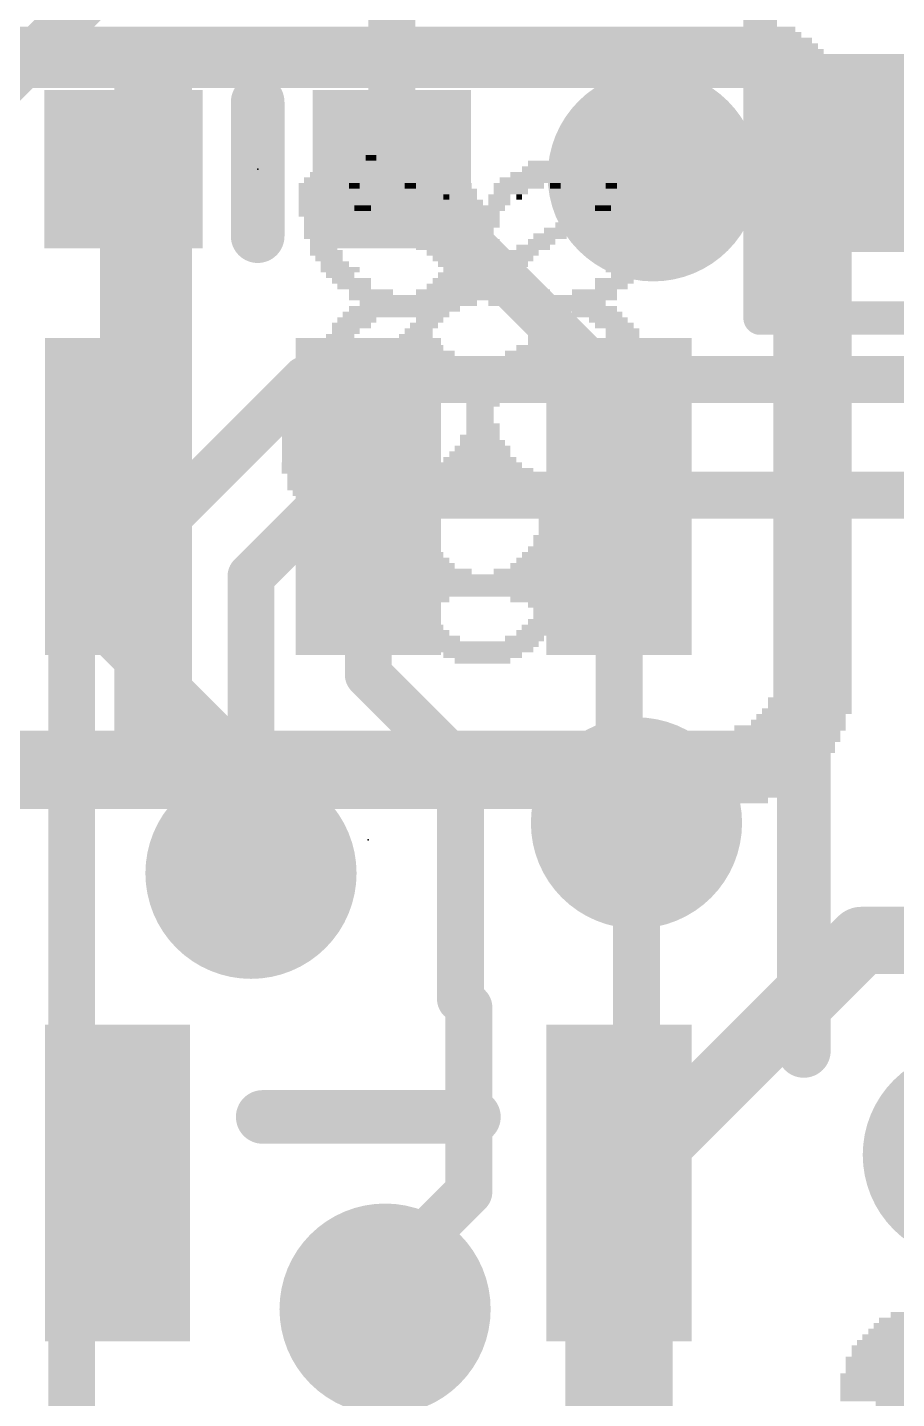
# Model space of a CAD drawing. Extents: x -0.1 to 35.6, y -0.1 to 17.9.
# Drawn here: x 7.73 to 11.02, y 5.12 to 10.32 of the extents above; entities that cross this region are included whole.
import ezdxf

# ---------------------------------------------------------------- set-up
doc = ezdxf.new("R2010")
doc.units = 0
for name, color, linetype in [('1', 12, 'CONTINUOUS'), ('16', 5, 'CONTINUOUS'), ('18', 110, 'CONTINUOUS'), ('201', 6, 'CONTINUOUS'), ('21', 40, 'CONTINUOUS'), ('23', 40, 'CONTINUOUS')]:
    doc.layers.add(name, color=color, linetype=linetype)

# ---------------------------------------------------------------- blocks, each defined once
blk = doc.blocks.new('RECT')
blk.add_solid([(-0.5, -0.5), (0.5, -0.5), (-0.5, 0.5), (0.5, 0.5)])
blk = doc.blocks.new('ROUNDV')
at = {"const_width": 0.5}
blk.add_lwpolyline([(0, -0.25, 1), (0, 0.25, 1), (0, -0.25)], format="xyb", dxfattribs=at)

msp = doc.modelspace()

# ---------------------------------------------------------------- linework, layer by layer
at = {"layer": '1'}
for points, const_width in [([(9.1059, 9.779), (9.1059, 10.4831)], 0.1778), ([(8.0899, 9.779), (8.0899, 8.562)], 0.1778), ([(9.1186, 9.779), (9.1059, 9.779)], 0.1778), ([(9.967, 8.9306), (9.1186, 9.779)], 0.1778), ([(9.967, 8.9306), (9.967, 8.5391)], 0.1778), ([(8.0899, 8.562), (8.067, 8.5391)], 0.1778), ([(8.067, 8.5391), (8.067, 7.9985)], 0.1778), ([(9.017, 8.5391), (9.017, 7.8644)], 0.1778), ([(9.967, 8.5391), (9.967, 7.3685)], 0.1778), ([(8.4455, 7.62), (8.067, 7.9985)], 0.1778), ([(9.017, 7.8644), (9.3663, 7.5152)], 0.1778), ([(8.4455, 7.62), (8.4455, 7.112)], 0.1778), ([(9.3663, 7.5152), (9.3663, 6.6358)], 0.1778), ([(10.033, 7.3025), (9.967, 7.3685)], 0.1778), ([(8.4455, 7.112), (8.5725, 7.112)], 0.1778), ([(10.8861, 6.858), (9.967, 5.9389)], 0.254), ([(13.2334, 6.858), (10.8861, 6.858)], 0.254), ([(9.3663, 6.6358), (9.398, 6.604)], 0.1778), ([(9.398, 6.604), (9.398, 5.9055)], 0.1778), ([(9.967, 5.9389), (9.967, 4.1935)], 0.4064), ([(9.398, 5.9055), (9.0805, 5.588)], 0.1778), ([(9.0805, 5.588), (9.0805, 5.461)], 0.1778)]:
    msp.add_lwpolyline(points, dxfattribs=dict(at, const_width=const_width))
for points, const_width in [([(8.1343, 9.779, 1), (8.0455, 9.779)], 0.0889), ([(9.1059, 9.8234, 1), (9.1059, 9.7346)], 0.0889), ([(9.15, 9.8104, 1), (9.0872, 9.7476)], 0.0889), ([(9.1186, 9.7346, 1), (9.1186, 9.8234)], 0.0889), ([(9.0615, 9.779, 1), (9.1503, 9.779)], 0.0889), ([(10.0114, 8.9306, 1), (9.9226, 8.9306)], 0.0889), ([(9.9356, 8.8992, 1), (9.9984, 8.962)], 0.0889), ([(8.1114, 8.5391, 1), (8.0226, 8.5391)], 0.0889), ([(8.1213, 8.5306, 1), (8.0585, 8.5934)], 0.0889), ([(9.0615, 8.5391, 1), (8.9726, 8.5391)], 0.0889), ([(10.0114, 8.5391, 1), (9.9226, 8.5391)], 0.0889), ([(8.0356, 8.5705, 1), (8.0984, 8.5077)], 0.0889), ([(8.0455, 8.562, 1), (8.1343, 8.562)], 0.0889), ([(9.9226, 8.5391, 1), (10.0114, 8.5391)], 0.0889), ([(8.0984, 8.0299, 1), (8.0356, 7.9671)], 0.0889), ([(8.0226, 7.9985, 1), (8.1114, 7.9985)], 0.0889), ([(9.0484, 7.8959, 1), (8.9856, 7.833)], 0.0889), ([(8.9726, 7.8644, 1), (9.0615, 7.8644)], 0.0889), ([(8.49, 7.62, 1), (8.4011, 7.62)], 0.0889), ([(8.4141, 7.5886, 1), (8.4769, 7.6514)], 0.0889), ([(9.4107, 7.5152, 1), (9.3218, 7.5152)], 0.0889), ([(9.3348, 7.4838, 1), (9.3977, 7.5466)], 0.0889), ([(9.9984, 7.3999, 1), (9.9356, 7.3371)], 0.0889), ([(9.9226, 7.3685, 1), (10.0114, 7.3685)], 0.0889), ([(10.0016, 7.2711, 1), (10.0644, 7.3339)], 0.0889), ([(8.4455, 7.1565, 1), (8.4455, 7.0675)], 0.0889), ([(8.5725, 7.0675, 1), (8.5725, 7.1565)], 0.0889), ([(8.4011, 7.112, 1), (8.49, 7.112)], 0.0889), ([(10.8861, 6.9215, 1), (10.8861, 6.7945)], 0.127), ([(10.931, 6.8131, 1), (10.8412, 6.9029)], 0.127), ([(9.3977, 6.6672, 1), (9.3348, 6.6043)], 0.0889), ([(9.3218, 6.6358, 1), (9.4107, 6.6358)], 0.0889), ([(9.4424, 6.604, 1), (9.3536, 6.604)], 0.0889), ([(9.3666, 6.5726, 1), (9.4294, 6.6354)], 0.0889), ([(10.0686, 5.9389, 1), (9.8654, 5.9389)], 0.2032), ([(9.9221, 5.9838, 1), (10.0119, 5.894)], 0.127), ([(9.4294, 5.8741, 1), (9.3666, 5.9369)], 0.0889), ([(9.3536, 5.9055, 1), (9.4424, 5.9055)], 0.0889), ([(9.125, 5.588, 1), (9.0361, 5.588)], 0.0889), ([(9.0491, 5.6194, 1), (9.1119, 5.5566)], 0.0889), ([(9.0361, 5.461, 1), (9.125, 5.461)], 0.0889)]:
    msp.add_lwpolyline(points, format="xyb", dxfattribs=dict(at, const_width=const_width))
at = {"layer": '16', "const_width": 0.1778}
for points in [[(6.8412, 9.3068), (7.9737, 10.4394)], [(7.8931, 8.0962), (8.779, 8.9822)], [(8.779, 8.9822), (11.2109, 8.9822)], [(8.5725, 8.2369), (8.88, 8.5444)], [(8.88, 8.5444), (11.1098, 8.5444)], [(8.5725, 7.112), (8.5725, 8.2369)], [(7.8931, 4.2736), (7.8931, 8.0962)], [(10.033, 7.3025), (10.033, 4.8514)]]:
    msp.add_lwpolyline(points, dxfattribs=at)
at = {"layer": '16', "const_width": 0.0889}
for points in [[(8.779, 9.0266, 1), (8.779, 8.9377)], [(8.8104, 8.9507, 1), (8.7475, 9.0136)], [(8.88, 8.5888, 1), (8.88, 8.4999)], [(8.9114, 8.513, 1), (8.8486, 8.5758)], [(8.5411, 8.2683, 1), (8.6039, 8.2055)], [(8.6169, 8.2369, 1), (8.5281, 8.2369)], [(7.8616, 8.1277, 1), (7.9245, 8.0648)], [(7.9375, 8.0962, 1), (7.8486, 8.0962)], [(10.0775, 7.3025, 1), (9.9886, 7.3025)], [(8.5281, 7.112, 1), (8.6169, 7.112)]]:
    msp.add_lwpolyline(points, format="xyb", dxfattribs=at)
at = {"layer": '21'}
for points, const_width in [([(10.5015, 9.2148), (10.5015, 11.7148)], 0.127), ([(8.5979, 9.525), (8.5979, 10.033)], 0.2032), ([(13.5015, 9.2148), (10.5015, 9.2148)], 0.127), ([(10.667, 6.439), (10.667, 8.039)], 0.2032), ([(9.417, 6.189), (8.617, 6.189)], 0.2032)]:
    msp.add_lwpolyline(points, dxfattribs=dict(at, const_width=const_width))
for points, const_width in [([(8.6487, 10.033, 1), (8.5471, 10.033)], 0.1016), ([(8.5471, 9.525, 1), (8.6487, 9.525)], 0.1016), ([(10.5015, 9.2466, 1), (10.5015, 9.183)], 0.0635), ([(10.4697, 9.2148, 1), (10.5333, 9.2148)], 0.0635), ([(10.7178, 8.039, 1), (10.6162, 8.039)], 0.1016), ([(10.6162, 6.439, 1), (10.7178, 6.439)], 0.1016), ([(8.617, 6.2398, 1), (8.617, 6.1382)], 0.1016), ([(9.417, 6.1382, 1), (9.417, 6.2398)], 0.1016)]:
    msp.add_lwpolyline(points, format="xyb", dxfattribs=dict(at, const_width=const_width))
at = {"layer": '23'}
for p in [(8.5979, 9.779), (9.017, 7.239)]:
    msp.add_point(p, dxfattribs=at)

# ---------------------------------------------------------------- block references
at = {"layer": '1', "xscale": 0.9, "yscale": 0.75}
msp.add_blockref('RECT', (11.1765, 9.8398), dxfattribs=at)
at = {"layer": '1'}
for p, xscale, yscale, rotation in [((8.0899, 9.779), 0.6, 0.6, 180), ((9.1059, 9.779), 0.6, 0.6, 180), ((8.067, 8.5391), 0.55, 1.2, 180), ((9.017, 8.5391), 0.55, 1.2, 180), ((9.967, 8.5391), 0.55, 1.2, 180), ((8.067, 5.9389), 0.55, 1.2, 180), ((9.967, 5.9389), 0.55, 1.2, 180), ((11.2395, 5.0165), 0.6, 0.6, 90)]:
    msp.add_blockref('RECT', p, dxfattribs=dict(at, xscale=xscale, yscale=yscale, rotation=rotation))
at = {"layer": '18', "xscale": 0.8001, "yscale": 0.8001}
for p in [(10.0965, 9.7536), (10.0965, 9.7536), (10.033, 7.3025), (10.033, 7.3025), (8.5725, 7.112), (8.5725, 7.112), (11.2903, 6.0452), (11.2903, 6.0452), (9.0805, 5.461), (9.0805, 5.461)]:
    msp.add_blockref('ROUNDV', p, dxfattribs=at)
at = {"layer": '201', "rotation": 180}
for p, xscale, yscale in [((5.8953, 10.287), 9.525, 0.0213), ((5.9042, 10.3082), 9.4615, 0.0211), ((5.9055, 10.2235), 9.6723, 0.0213), ((5.9055, 10.2447), 9.6317, 0.0211), ((5.9042, 10.2658), 9.5885, 0.0211), ((5.8941, 10.2023), 9.6952, 0.0211), ((5.9042, 10.1812), 9.7155, 0.0211), ((5.8953, 10.1388), 9.779, 0.0211), ((5.9055, 10.1177), 9.7993, 0.0211), ((5.9055, 10.16), 9.7587, 0.0213), ((5.8941, 10.0965), 9.8222, 0.0213), ((8.2017, 10.0753), 0.2946, 0.0211), ((10.635, 10.0753), 0.381, 0.0211), ((8.2017, 10.0542), 0.2946, 0.0211), ((8.2017, 10.033), 0.2946, 0.0213), ((10.6566, 10.0542), 0.3378, 0.0211), ((10.6667, 10.033), 0.3175, 0.0213), ((8.2017, 10.0118), 0.2946, 0.0211), ((8.2017, 9.9907), 0.2946, 0.0211), ((8.2017, 9.9695), 0.2946, 0.0213), ((10.6896, 10.0118), 0.3175, 0.0211), ((10.6896, 9.9907), 0.3175, 0.0211), ((10.6997, 9.9695), 0.2972, 0.0213), ((8.2017, 9.9483), 0.2946, 0.0211), ((8.2017, 9.9272), 0.2946, 0.0211), ((10.6997, 9.9483), 0.2972, 0.0211), ((10.6997, 9.9272), 0.2972, 0.0211), ((8.2017, 9.906), 0.2946, 0.0213), ((8.2017, 9.8848), 0.2946, 0.0211), ((8.2017, 9.8637), 0.2946, 0.0211), ((10.6997, 9.906), 0.2972, 0.0213), ((10.6997, 9.8848), 0.2972, 0.0211), ((10.6997, 9.8637), 0.2972, 0.0211), ((8.2017, 9.8425), 0.2946, 0.0213), ((8.2017, 9.8213), 0.2946, 0.0211), ((9.0272, 9.8213), 0.0406, 0.0211), ((9.1123, 9.8213), 0.0838, 0.0211), ((9.8323, 9.8213), 0.127, 0.0211), ((10.6997, 9.8425), 0.2972, 0.0213), ((10.6997, 9.8213), 0.2972, 0.0211), ((8.2017, 9.8002), 0.2946, 0.0211), ((8.2017, 9.779), 0.2946, 0.0213), ((8.2017, 9.7578), 0.2946, 0.0211), ((9.0805, 9.7578), 0.569, 0.0211), ((9.0792, 9.779), 0.4445, 0.0213), ((9.1008, 9.8002), 0.3607, 0.0211), ((9.8425, 9.7578), 0.574, 0.0211), ((9.8311, 9.779), 0.4648, 0.0213), ((9.8006, 9.8002), 0.3581, 0.0211), ((10.6997, 9.8002), 0.2972, 0.0211), ((10.6997, 9.779), 0.2972, 0.0213), ((10.6997, 9.7578), 0.2972, 0.0211), ((8.2017, 9.7367), 0.2946, 0.0211), ((8.2017, 9.7155), 0.2946, 0.0213), ((8.8367, 9.7155), 0.1676, 0.0213), ((8.9103, 9.7367), 0.2743, 0.0211), ((8.9637, 9.7155), 0.0406, 0.0213), ((9.2291, 9.7367), 0.3175, 0.0211), ((9.1758, 9.7155), 0.0432, 0.0213), ((9.3129, 9.7155), 0.1905, 0.0213), ((9.5872, 9.7155), 0.1905, 0.0213), ((9.6736, 9.7367), 0.3175, 0.0211), ((9.7257, 9.7155), 0.0406, 0.0213), ((10.0013, 9.7367), 0.2972, 0.0211), ((9.9378, 9.7155), 0.0432, 0.0213), ((10.0648, 9.7155), 0.1702, 0.0213), ((10.6997, 9.7367), 0.2972, 0.0211), ((10.6997, 9.7155), 0.2972, 0.0213), ((8.2017, 9.6943), 0.2946, 0.0211), ((8.2017, 9.6732), 0.2946, 0.0211), ((8.2017, 9.652), 0.2946, 0.0213), ((8.8367, 9.6943), 0.1676, 0.0211), ((8.8049, 9.6732), 0.1041, 0.0211), ((8.8049, 9.652), 0.1041, 0.0213), ((9.3548, 9.6943), 0.1473, 0.0211), ((9.3129, 9.6732), 0.0229, 0.0211), ((9.398, 9.652), 0.1067, 0.0213), ((9.3866, 9.6732), 0.0838, 0.0211), ((9.5136, 9.6732), 0.0838, 0.0211), ((9.5136, 9.652), 0.0838, 0.0213), ((9.5568, 9.6943), 0.1295, 0.0211), ((9.5885, 9.6732), 0.0203, 0.0211), ((10.0648, 9.6943), 0.1702, 0.0211), ((10.0965, 9.6732), 0.1067, 0.0211), ((10.0965, 9.652), 0.1067, 0.0213), ((10.6997, 9.6943), 0.2972, 0.0211), ((10.6997, 9.6732), 0.2972, 0.0211), ((10.6997, 9.652), 0.2972, 0.0213), ((8.2017, 9.6308), 0.2946, 0.0211), ((8.2017, 9.6097), 0.2946, 0.0211), ((8.8049, 9.6308), 0.1041, 0.0211), ((8.8049, 9.6097), 0.1041, 0.0211), ((8.9954, 9.6308), 0.0635, 0.0211), ((9.0373, 9.6097), 0.1067, 0.0211), ((9.4501, 9.6308), 0.1702, 0.0211), ((9.4513, 9.6097), 0.127, 0.0211), ((9.8527, 9.6097), 0.0864, 0.0211), ((9.906, 9.6308), 0.061, 0.0211), ((10.0965, 9.6308), 0.1067, 0.0211), ((10.0965, 9.6097), 0.1067, 0.0211), ((10.6997, 9.6308), 0.2972, 0.0211), ((10.6997, 9.6097), 0.2972, 0.0211), ((8.2017, 9.5885), 0.2946, 0.0213), ((8.2017, 9.5673), 0.2946, 0.0211), ((8.2017, 9.5462), 0.2946, 0.0211), ((8.8265, 9.5885), 0.1067, 0.0213), ((8.8265, 9.5673), 0.1067, 0.0211), ((8.8151, 9.5462), 0.0838, 0.0211), ((9.0805, 9.5885), 0.1067, 0.0213), ((9.1224, 9.5673), 0.1041, 0.0211), ((9.1643, 9.5462), 0.1067, 0.0211), ((9.4513, 9.5885), 0.127, 0.0213), ((9.4513, 9.5673), 0.127, 0.0211), ((9.4501, 9.5462), 0.0838, 0.0211), ((9.7358, 9.5462), 0.1067, 0.0211), ((9.779, 9.5673), 0.1067, 0.0211), ((9.8222, 9.5885), 0.1067, 0.0213), ((10.0762, 9.5885), 0.1067, 0.0213), ((10.0762, 9.5673), 0.1067, 0.0211), ((10.0863, 9.5462), 0.0864, 0.0211), ((10.6997, 9.5885), 0.2972, 0.0213), ((10.6997, 9.5673), 0.2972, 0.0211), ((10.6997, 9.5462), 0.2972, 0.0211), ((8.2017, 9.525), 0.2946, 0.0213), ((8.2017, 9.5038), 0.2946, 0.0211), ((8.8265, 9.525), 0.1067, 0.0213), ((8.8481, 9.5038), 0.1041, 0.0211), ((9.1973, 9.525), 0.127, 0.0213), ((9.2278, 9.5038), 0.1067, 0.0211), ((9.4513, 9.5038), 0.127, 0.0211), ((9.4501, 9.525), 0.0838, 0.0213), ((9.6736, 9.5038), 0.1041, 0.0211), ((9.7053, 9.525), 0.127, 0.0213), ((10.0533, 9.5038), 0.1067, 0.0211), ((10.0762, 9.525), 0.1067, 0.0213), ((10.6997, 9.525), 0.2972, 0.0213), ((10.6997, 9.5038), 0.2972, 0.0211), ((8.2017, 9.4827), 0.2946, 0.0211), ((8.2017, 9.4615), 0.2946, 0.0213), ((8.8582, 9.4615), 0.1245, 0.0213), ((8.8481, 9.4827), 0.1041, 0.0211), ((9.2608, 9.4827), 0.127, 0.0211), ((9.4501, 9.4615), 0.4242, 0.0213), ((9.4399, 9.4827), 0.1499, 0.0211), ((9.6418, 9.4827), 0.127, 0.0211), ((10.0432, 9.4615), 0.127, 0.0213), ((10.0533, 9.4827), 0.1067, 0.0211), ((10.6997, 9.4827), 0.2972, 0.0211), ((10.6997, 9.4615), 0.2972, 0.0213), ((8.2017, 9.4403), 0.2946, 0.0211), ((8.2017, 9.4192), 0.2946, 0.0211), ((8.2017, 9.398), 0.2946, 0.0213), ((8.8684, 9.4403), 0.1041, 0.0211), ((8.9103, 9.398), 0.1473, 0.0213), ((8.89, 9.4192), 0.1067, 0.0211), ((9.4513, 9.4403), 0.381, 0.0211), ((9.4513, 9.4192), 0.3404, 0.0211), ((9.4501, 9.398), 0.2972, 0.0213), ((9.9898, 9.398), 0.1473, 0.0213), ((10.0228, 9.4192), 0.127, 0.0211), ((10.033, 9.4403), 0.1067, 0.0211), ((10.6997, 9.4403), 0.2972, 0.0211), ((10.6997, 9.4192), 0.2972, 0.0211), ((10.6997, 9.398), 0.2972, 0.0213), ((8.2017, 9.3768), 0.2946, 0.0211), ((8.2017, 9.3557), 0.2946, 0.0211), ((8.9103, 9.3768), 0.1067, 0.0211), ((8.9535, 9.3557), 0.1473, 0.0211), ((9.4513, 9.3557), 0.381, 0.0211), ((9.4513, 9.3768), 0.3404, 0.0211), ((9.9492, 9.3557), 0.1473, 0.0211), ((9.9898, 9.3768), 0.1067, 0.0211), ((10.6997, 9.3768), 0.2972, 0.0211), ((10.6997, 9.3557), 0.2972, 0.0211), ((8.2017, 9.3345), 0.2946, 0.0213), ((8.2017, 9.3133), 0.2946, 0.0211), ((8.2017, 9.2922), 0.2946, 0.0211), ((8.9637, 9.3345), 0.127, 0.0213), ((9.4513, 9.2922), 1.016, 0.0211), ((9.0272, 9.3133), 0.1676, 0.0211), ((9.4513, 9.3133), 0.508, 0.0211), ((9.4501, 9.3345), 0.4242, 0.0213), ((9.8742, 9.3133), 0.1702, 0.0211), ((9.9378, 9.3345), 0.1245, 0.0213), ((10.6997, 9.3345), 0.2972, 0.0213), ((10.6997, 9.3133), 0.2972, 0.0211), ((10.6997, 9.2922), 0.2972, 0.0211), ((8.2017, 9.271), 0.2946, 0.0213), ((8.2017, 9.2498), 0.2946, 0.0211), ((9.1542, 9.2498), 0.4216, 0.0211), ((9.2062, 9.271), 0.4445, 0.0213), ((9.6939, 9.271), 0.4445, 0.0213), ((9.7473, 9.2498), 0.4242, 0.0211), ((10.6997, 9.271), 0.2972, 0.0213), ((10.6997, 9.2498), 0.2972, 0.0211), ((8.2017, 9.2287), 0.2946, 0.0211), ((8.2017, 9.2075), 0.2946, 0.0213), ((8.2017, 9.1863), 0.2946, 0.0211), ((8.9535, 9.1863), 0.1473, 0.0211), ((8.9738, 9.2075), 0.1473, 0.0213), ((9.1224, 9.2287), 0.4039, 0.0211), ((9.2278, 9.1863), 0.1067, 0.0211), ((9.2494, 9.2075), 0.1041, 0.0213), ((9.6304, 9.2287), 0.1041, 0.0211), ((9.652, 9.2075), 0.1067, 0.0213), ((9.6736, 9.1863), 0.1041, 0.0211), ((9.8844, 9.2287), 0.1905, 0.0211), ((9.9263, 9.2075), 0.1473, 0.0213), ((9.9492, 9.1863), 0.1473, 0.0211), ((10.6997, 9.2287), 0.2972, 0.0211), ((10.6997, 9.2075), 0.2972, 0.0213), ((10.6997, 9.1863), 0.2972, 0.0211), ((8.2017, 9.1652), 0.2946, 0.0211), ((8.2017, 9.144), 0.2946, 0.0213), ((8.9103, 9.144), 0.1067, 0.0213), ((8.9319, 9.1652), 0.1041, 0.0211), ((9.1973, 9.144), 0.127, 0.0213), ((9.2075, 9.1652), 0.1067, 0.0211), ((9.6952, 9.144), 0.1473, 0.0213), ((9.6939, 9.1652), 0.1041, 0.0211), ((9.9797, 9.1652), 0.127, 0.0211), ((9.9797, 9.144), 0.127, 0.0213), ((10.6997, 9.1652), 0.2972, 0.0211), ((10.6997, 9.144), 0.2972, 0.0213), ((8.2017, 9.1228), 0.2946, 0.0211), ((8.2017, 9.1017), 0.2946, 0.0211), ((8.2017, 9.0805), 0.2946, 0.0213), ((8.89, 9.1017), 0.1067, 0.0211), ((8.89, 9.0805), 0.1067, 0.0213), ((8.9103, 9.1228), 0.1067, 0.0211), ((9.2075, 9.0805), 0.2743, 0.0213), ((9.1961, 9.1017), 0.2108, 0.0211), ((9.1961, 9.1228), 0.1702, 0.0211), ((9.6837, 9.0805), 0.2972, 0.0213), ((9.6939, 9.1017), 0.2311, 0.0211), ((9.7053, 9.1228), 0.1676, 0.0211), ((9.9898, 9.1228), 0.1067, 0.0211), ((10.0114, 9.1017), 0.1041, 0.0211), ((10.0114, 9.0805), 0.1041, 0.0213), ((10.6997, 9.1228), 0.2972, 0.0211), ((10.6997, 9.1017), 0.2972, 0.0211), ((10.6997, 9.0805), 0.2972, 0.0213), ((8.2017, 9.0593), 0.2946, 0.0211), ((8.2017, 9.0382), 0.2946, 0.0211), ((8.8786, 9.0593), 0.0838, 0.0211), ((8.8786, 9.0382), 0.0838, 0.0211), ((9.4513, 9.0382), 0.889, 0.0211), ((9.4615, 9.0593), 0.828, 0.0211), ((10.0114, 9.0593), 0.1041, 0.0211), ((10.0216, 9.0382), 0.0838, 0.0211), ((10.6997, 9.0593), 0.2972, 0.0211), ((10.6997, 9.0382), 0.2972, 0.0211), ((8.2017, 9.017), 0.2946, 0.0213), ((8.2017, 8.9958), 0.2946, 0.0211), ((8.2017, 8.9747), 0.2946, 0.0211), ((8.9535, 8.9747), 0.2743, 0.0211), ((8.8786, 9.017), 0.0838, 0.0213), ((8.8786, 8.9958), 0.0838, 0.0211), ((9.0272, 8.9958), 0.1676, 0.0211), ((9.0691, 9.017), 0.1702, 0.0213), ((9.4615, 9.017), 0.32, 0.0213), ((9.4615, 8.9958), 0.2337, 0.0211), ((9.4501, 8.9747), 0.2108, 0.0211), ((9.8209, 9.017), 0.1905, 0.0213), ((9.8641, 8.9958), 0.1905, 0.0211), ((9.9378, 8.9747), 0.2972, 0.0211), ((10.0216, 9.017), 0.0838, 0.0213), ((10.0216, 8.9958), 0.0838, 0.0211), ((10.6997, 9.017), 0.2972, 0.0213), ((10.6997, 8.9958), 0.2972, 0.0211), ((10.6997, 8.9747), 0.2972, 0.0211), ((8.2017, 8.9535), 0.2946, 0.0213), ((8.2017, 8.9323), 0.2946, 0.0211), ((8.9103, 8.9323), 0.2743, 0.0211), ((8.9332, 8.9535), 0.2743, 0.0213), ((9.4501, 8.9535), 0.1702, 0.0213), ((9.4513, 8.9323), 0.127, 0.0211), ((9.9581, 8.9535), 0.2972, 0.0213), ((9.9809, 8.9323), 0.2972, 0.0211), ((10.6997, 8.9535), 0.2972, 0.0213), ((10.6997, 8.9323), 0.2972, 0.0211), ((8.2017, 8.9112), 0.2946, 0.0211), ((8.2017, 8.89), 0.2946, 0.0213), ((8.7935, 8.89), 0.127, 0.0213), ((8.89, 8.9112), 0.2743, 0.0211), ((8.9637, 8.89), 0.127, 0.0213), ((9.4513, 8.9112), 0.127, 0.0211), ((9.4513, 8.89), 0.127, 0.0213), ((10.0013, 8.9112), 0.2972, 0.0211), ((9.9378, 8.89), 0.1245, 0.0213), ((10.0965, 8.89), 0.1473, 0.0213), ((10.6997, 8.9112), 0.2972, 0.0211), ((10.6997, 8.89), 0.2972, 0.0213), ((8.2017, 8.8688), 0.2946, 0.0211), ((8.2017, 8.8477), 0.2946, 0.0211), ((8.2017, 8.8265), 0.2946, 0.0213), ((8.763, 8.8477), 0.1067, 0.0211), ((8.763, 8.8265), 0.1067, 0.0213), ((8.7833, 8.8688), 0.1067, 0.0211), ((8.9637, 8.8688), 0.0864, 0.0211), ((8.9637, 8.8477), 0.0864, 0.0211), ((8.9637, 8.8265), 0.0864, 0.0213), ((9.4399, 8.8688), 0.1041, 0.0211), ((9.4399, 8.8477), 0.1041, 0.0211), ((9.4399, 8.8265), 0.1041, 0.0213), ((9.9276, 8.8688), 0.1041, 0.0211), ((9.9378, 8.8477), 0.0838, 0.0211), ((9.9378, 8.8265), 0.0838, 0.0213), ((10.1168, 8.8688), 0.1067, 0.0211), ((10.1384, 8.8477), 0.1041, 0.0211), ((10.1384, 8.8265), 0.1041, 0.0213), ((10.6997, 8.8688), 0.2972, 0.0211), ((10.6997, 8.8477), 0.2972, 0.0211), ((10.6997, 8.8265), 0.2972, 0.0213), ((8.2017, 8.8053), 0.2946, 0.0211), ((8.2017, 8.7842), 0.2946, 0.0211), ((8.7427, 8.7842), 0.1067, 0.0211), ((8.7528, 8.8053), 0.0864, 0.0211), ((8.9637, 8.8053), 0.0864, 0.0211), ((8.9637, 8.7842), 0.0864, 0.0211), ((9.4513, 8.8053), 0.127, 0.0211), ((9.4513, 8.7842), 0.127, 0.0211), ((9.9378, 8.8053), 0.0838, 0.0211), ((9.9378, 8.7842), 0.0838, 0.0211), ((10.16, 8.8053), 0.1067, 0.0211), ((10.16, 8.7842), 0.1067, 0.0211), ((10.6997, 8.8053), 0.2972, 0.0211), ((10.6997, 8.7842), 0.2972, 0.0211), ((8.2017, 8.763), 0.2946, 0.0213), ((8.2017, 8.7418), 0.2946, 0.0211), ((8.2017, 8.7207), 0.2946, 0.0211), ((8.7313, 8.763), 0.0838, 0.0213), ((8.7313, 8.7418), 0.0838, 0.0211), ((8.7313, 8.7207), 0.0838, 0.0211), ((8.9637, 8.763), 0.0864, 0.0213), ((8.9637, 8.7418), 0.0864, 0.0211), ((8.9738, 8.7207), 0.1067, 0.0211), ((9.4501, 8.7207), 0.2108, 0.0211), ((9.4399, 8.763), 0.1499, 0.0213), ((9.4501, 8.7418), 0.1702, 0.0211), ((9.9276, 8.7207), 0.1041, 0.0211), ((9.9378, 8.763), 0.0838, 0.0213), ((9.9378, 8.7418), 0.0838, 0.0211), ((10.1714, 8.763), 0.0838, 0.0213), ((10.1714, 8.7418), 0.0838, 0.0211), ((10.1714, 8.7207), 0.0838, 0.0211), ((10.6997, 8.763), 0.2972, 0.0213), ((10.6997, 8.7418), 0.2972, 0.0211), ((10.6997, 8.7207), 0.2972, 0.0211), ((8.2017, 8.6995), 0.2946, 0.0213), ((8.2017, 8.6783), 0.2946, 0.0211), ((8.7313, 8.6995), 0.0838, 0.0213), ((8.7313, 8.6783), 0.0838, 0.0211), ((8.9637, 8.6995), 0.127, 0.0213), ((8.9738, 8.6783), 0.1473, 0.0211), ((9.4399, 8.6783), 0.2769, 0.0211), ((9.4399, 8.6995), 0.2311, 0.0213), ((9.9263, 8.6783), 0.1473, 0.0211), ((9.9378, 8.6995), 0.1245, 0.0213), ((10.1714, 8.6995), 0.0838, 0.0213), ((10.1714, 8.6783), 0.0838, 0.0211), ((10.6997, 8.6995), 0.2972, 0.0213), ((10.6997, 8.6783), 0.2972, 0.0211), ((8.2017, 8.6572), 0.2946, 0.0211), ((8.2017, 8.636), 0.2946, 0.0213), ((8.2017, 8.6148), 0.2946, 0.0211), ((8.7427, 8.6572), 0.1067, 0.0211), ((8.7427, 8.636), 0.1067, 0.0213), ((8.763, 8.6148), 0.1067, 0.0211), ((9.1338, 8.6148), 0.508, 0.0211), ((8.9853, 8.6572), 0.1702, 0.0211), ((9.0056, 8.636), 0.2108, 0.0213), ((9.4399, 8.636), 0.4039, 0.0213), ((9.4399, 8.6572), 0.3175, 0.0211), ((9.6101, 8.6148), 0.1905, 0.0211), ((9.8958, 8.6148), 0.254, 0.0211), ((9.9047, 8.636), 0.1905, 0.0213), ((9.9162, 8.6572), 0.1676, 0.0211), ((10.16, 8.6572), 0.1067, 0.0211), ((10.16, 8.636), 0.1067, 0.0213), ((10.16, 8.6148), 0.1067, 0.0211), ((10.6997, 8.6572), 0.2972, 0.0211), ((10.6997, 8.636), 0.2972, 0.0213), ((10.6997, 8.6148), 0.2972, 0.0211), ((8.2017, 8.5937), 0.2946, 0.0211), ((8.2017, 8.5725), 0.2946, 0.0213), ((8.763, 8.5937), 0.1067, 0.0211), ((8.7732, 8.5725), 0.127, 0.0213), ((9.0792, 8.5725), 0.4445, 0.0213), ((9.1021, 8.5937), 0.4445, 0.0211), ((9.7892, 8.5937), 0.4674, 0.0211), ((9.8209, 8.5725), 0.4445, 0.0213), ((10.127, 8.5725), 0.127, 0.0213), ((10.1384, 8.5937), 0.1041, 0.0211), ((10.6997, 8.5937), 0.2972, 0.0211), ((10.6997, 8.5725), 0.2972, 0.0213), ((8.2017, 8.5513), 0.2946, 0.0211), ((8.2017, 8.5302), 0.2946, 0.0211), ((8.2017, 8.509), 0.2946, 0.0213), ((8.8367, 8.5513), 0.2134, 0.0211), ((8.8367, 8.5302), 0.1676, 0.0211), ((8.8367, 8.509), 0.127, 0.0213), ((9.1224, 8.5513), 0.3175, 0.0211), ((9.144, 8.5302), 0.2337, 0.0211), ((9.1542, 8.509), 0.2134, 0.0213), ((9.8958, 8.5513), 0.5486, 0.0211), ((9.8857, 8.5302), 0.5283, 0.0211), ((9.7688, 8.509), 0.254, 0.0213), ((10.0749, 8.509), 0.1499, 0.0213), ((10.6997, 8.5513), 0.2972, 0.0211), ((10.6997, 8.5302), 0.2972, 0.0211), ((10.6997, 8.509), 0.2972, 0.0213), ((8.2017, 8.4878), 0.2946, 0.0211), ((8.2017, 8.4667), 0.2946, 0.0211), ((8.8367, 8.4878), 0.127, 0.0211), ((8.8367, 8.4667), 0.127, 0.0211), ((9.1542, 8.4878), 0.1676, 0.0211), ((9.1643, 8.4667), 0.1473, 0.0211), ((9.7473, 8.4878), 0.2108, 0.0211), ((9.7473, 8.4667), 0.1702, 0.0211), ((10.0648, 8.4878), 0.1295, 0.0211), ((10.0762, 8.4667), 0.1067, 0.0211), ((10.6997, 8.4878), 0.2972, 0.0211), ((10.6997, 8.4667), 0.2972, 0.0211), ((8.2017, 8.4455), 0.2946, 0.0213), ((8.2017, 8.4243), 0.2946, 0.0211), ((8.2017, 8.4032), 0.2946, 0.0211), ((8.8367, 8.4455), 0.127, 0.0213), ((8.8379, 8.4243), 0.0838, 0.0211), ((8.8481, 8.4032), 0.1041, 0.0211), ((9.1745, 8.4455), 0.127, 0.0213), ((9.1859, 8.4243), 0.1041, 0.0211), ((9.1961, 8.4032), 0.0838, 0.0211), ((9.7358, 8.4455), 0.1473, 0.0213), ((9.7257, 8.4243), 0.127, 0.0211), ((9.7155, 8.4032), 0.1067, 0.0211), ((10.0762, 8.4455), 0.1067, 0.0213), ((10.0648, 8.4243), 0.0838, 0.0211), ((10.0648, 8.4032), 0.0838, 0.0211), ((10.6997, 8.4455), 0.2972, 0.0213), ((10.6997, 8.4243), 0.2972, 0.0211), ((10.6997, 8.4032), 0.2972, 0.0211), ((8.2017, 8.382), 0.2946, 0.0213), ((8.2017, 8.3608), 0.2946, 0.0211), ((8.8481, 8.382), 0.1041, 0.0213), ((8.8582, 8.3608), 0.0838, 0.0211), ((9.2075, 8.382), 0.1067, 0.0213), ((9.2177, 8.3608), 0.0864, 0.0211), ((9.6939, 8.382), 0.1041, 0.0213), ((9.6939, 8.3608), 0.1041, 0.0211), ((10.0533, 8.382), 0.1067, 0.0213), ((10.0432, 8.3608), 0.0864, 0.0211), ((10.6997, 8.382), 0.2972, 0.0213), ((10.6997, 8.3608), 0.2972, 0.0211), ((8.2017, 8.3397), 0.2946, 0.0211), ((8.2017, 8.3185), 0.2946, 0.0213), ((8.8582, 8.3397), 0.0838, 0.0211), ((8.8684, 8.3185), 0.1041, 0.0213), ((9.2278, 8.3397), 0.1067, 0.0211), ((9.2494, 8.3185), 0.1041, 0.0213), ((9.6622, 8.3185), 0.127, 0.0213), ((9.6736, 8.3397), 0.1041, 0.0211), ((10.033, 8.3185), 0.1067, 0.0213), ((10.0432, 8.3397), 0.0864, 0.0211), ((10.6997, 8.3397), 0.2972, 0.0211), ((10.6997, 8.3185), 0.2972, 0.0213), ((8.2017, 8.2973), 0.2946, 0.0211), ((8.2017, 8.2762), 0.2946, 0.0211), ((8.2017, 8.255), 0.2946, 0.0213), ((8.8684, 8.2973), 0.1041, 0.0211), ((8.89, 8.2762), 0.1067, 0.0211), ((8.9002, 8.255), 0.127, 0.0213), ((9.2608, 8.2973), 0.127, 0.0211), ((9.3027, 8.255), 0.2108, 0.0213), ((9.271, 8.2762), 0.1473, 0.0211), ((9.5987, 8.255), 0.2134, 0.0213), ((9.6304, 8.2762), 0.1499, 0.0211), ((9.652, 8.2973), 0.1473, 0.0211), ((10, 8.255), 0.127, 0.0213), ((10.0114, 8.2762), 0.1041, 0.0211), ((10.033, 8.2973), 0.1067, 0.0211), ((10.6997, 8.2973), 0.2972, 0.0211), ((10.6997, 8.2762), 0.2972, 0.0211), ((10.6997, 8.255), 0.2972, 0.0213), ((8.2017, 8.2338), 0.2946, 0.0211), ((8.2017, 8.2127), 0.2946, 0.0211), ((8.9205, 8.2338), 0.127, 0.0211), ((8.9433, 8.2127), 0.127, 0.0211), ((9.4513, 8.2338), 0.508, 0.0211), ((9.4615, 8.2127), 0.5283, 0.0211), ((9.9593, 8.2127), 0.127, 0.0211), ((9.9797, 8.2338), 0.127, 0.0211), ((10.6997, 8.2338), 0.2972, 0.0211), ((10.6997, 8.2127), 0.2972, 0.0211), ((8.2017, 8.1915), 0.2946, 0.0213), ((8.2017, 8.1703), 0.2946, 0.0211), ((8.2017, 8.1492), 0.2946, 0.0211), ((8.9738, 8.1915), 0.1473, 0.0213), ((9.4501, 8.1703), 1.0592, 0.0211), ((9.1338, 8.1492), 0.381, 0.0211), ((9.4602, 8.1915), 0.5715, 0.0213), ((9.7574, 8.1492), 0.4039, 0.0211), ((9.9263, 8.1915), 0.1473, 0.0213), ((10.6997, 8.1915), 0.2972, 0.0213), ((10.6997, 8.1703), 0.2972, 0.0211), ((10.6997, 8.1492), 0.2972, 0.0211), ((8.2017, 8.128), 0.2946, 0.0213), ((8.2017, 8.1068), 0.2946, 0.0211), ((9.1326, 8.128), 0.2972, 0.0213), ((9.1326, 8.1068), 0.2108, 0.0211), ((9.7688, 8.128), 0.2946, 0.0213), ((9.7587, 8.1068), 0.2337, 0.0211), ((10.6997, 8.128), 0.2972, 0.0213), ((10.6997, 8.1068), 0.2972, 0.0211), ((8.2017, 8.0857), 0.2946, 0.0211), ((8.2017, 8.0645), 0.2946, 0.0213), ((8.2017, 8.0433), 0.2946, 0.0211), ((9.1542, 8.0857), 0.2134, 0.0211), ((9.1859, 8.0645), 0.1905, 0.0213), ((9.2177, 8.0433), 0.1676, 0.0211), ((9.6837, 8.0433), 0.1702, 0.0211), ((9.7155, 8.0645), 0.188, 0.0213), ((9.7473, 8.0857), 0.2108, 0.0211), ((10.6997, 8.0857), 0.2972, 0.0211), ((10.6997, 8.0645), 0.2972, 0.0213), ((10.6997, 8.0433), 0.2972, 0.0211), ((8.2017, 8.0222), 0.2946, 0.0211), ((8.2017, 8.001), 0.2946, 0.0213), ((9.2494, 8.0222), 0.1499, 0.0211), ((9.2913, 8.001), 0.1473, 0.0213), ((9.6088, 8.001), 0.1473, 0.0213), ((9.652, 8.0222), 0.1473, 0.0211), ((10.6997, 8.0222), 0.2972, 0.0211), ((10.6997, 8.001), 0.2972, 0.0213), ((8.2017, 7.9798), 0.2946, 0.0211), ((8.2017, 7.9587), 0.2946, 0.0211), ((8.2017, 7.9375), 0.2946, 0.0213), ((9.4501, 7.9798), 0.4242, 0.0211), ((9.4513, 7.9587), 0.381, 0.0211), ((9.4501, 7.9375), 0.2972, 0.0213), ((10.6997, 7.9798), 0.2972, 0.0211), ((10.6997, 7.9587), 0.2972, 0.0211), ((10.6997, 7.9375), 0.2972, 0.0213), ((8.2017, 7.9163), 0.2946, 0.0211), ((8.2017, 7.8952), 0.2946, 0.0211), ((9.4501, 7.9163), 0.2108, 0.0211), ((10.6997, 7.9163), 0.2972, 0.0211), ((10.6997, 7.8952), 0.2972, 0.0211), ((8.2017, 7.874), 0.2946, 0.0213), ((8.2017, 7.8528), 0.2946, 0.0211), ((8.2017, 7.8317), 0.2946, 0.0211), ((10.6997, 7.874), 0.2972, 0.0213), ((10.6997, 7.8528), 0.2972, 0.0211), ((10.6997, 7.8317), 0.2972, 0.0211), ((8.2017, 7.8105), 0.2946, 0.0213), ((8.2017, 7.7893), 0.2946, 0.0211), ((10.6997, 7.8105), 0.2972, 0.0213), ((10.6997, 7.7893), 0.2972, 0.0211), ((8.2017, 7.7682), 0.2946, 0.0211), ((8.2017, 7.747), 0.2946, 0.0213), ((10.6896, 7.7682), 0.3175, 0.0211), ((10.6896, 7.747), 0.3175, 0.0213), ((8.2017, 7.7258), 0.2946, 0.0211), ((8.2017, 7.7047), 0.2946, 0.0211), ((8.2017, 7.6835), 0.2946, 0.0213), ((10.6464, 7.6835), 0.3581, 0.0213), ((10.6566, 7.7047), 0.3378, 0.0211), ((10.6782, 7.7258), 0.3404, 0.0211), ((5.9055, 7.6412), 9.7993, 0.0211), ((8.2017, 7.6623), 0.2946, 0.0211), ((10.6147, 7.6623), 0.4216, 0.0211), ((5.9055, 7.62), 9.7993, 0.0213), ((5.9055, 7.5988), 9.7587, 0.0211), ((5.9055, 7.5777), 9.7587, 0.0211), ((5.9042, 7.5565), 9.7155, 0.0213), ((5.9055, 7.5353), 9.6723, 0.0211), ((5.9055, 7.5142), 9.6317, 0.0211), ((5.9042, 7.493), 9.5885, 0.0213), ((5.9055, 7.4718), 9.5453, 0.0211), ((5.9055, 7.4507), 9.5047, 0.0211), ((5.9055, 7.4295), 9.4183, 0.0213), ((5.8941, 7.4083), 9.3548, 0.0211), ((5.9055, 7.3872), 9.2507, 0.0211), ((5.9055, 7.366), 9.0373, 0.0213), ((11.4503, 5.3975), 1.0363, 0.0213), ((11.4503, 5.4187), 0.9957, 0.0211), ((11.4503, 5.4398), 0.9093, 0.0211), ((11.4503, 5.3552), 1.1227, 0.0211), ((11.4516, 5.3763), 1.0795, 0.0211), ((11.4402, 5.3128), 1.1836, 0.0211), ((11.4402, 5.2917), 1.1836, 0.0211), ((11.4402, 5.334), 1.143, 0.0213), ((11.4287, 5.2705), 1.2065, 0.0213), ((11.016, 5.2493), 0.381, 0.0211), ((10.922, 5.207), 0.2337, 0.0213), ((10.9106, 5.1858), 0.2108, 0.0211), ((10.9639, 5.2282), 0.2769, 0.0211), ((10.9004, 5.1647), 0.1905, 0.0211), ((10.8902, 5.1435), 0.1702, 0.0213), ((10.8902, 5.1223), 0.1702, 0.0211)]:
    msp.add_blockref('RECT', p, dxfattribs=dict(at, xscale=xscale, yscale=yscale))

doc.saveas('drawing.dxf')
